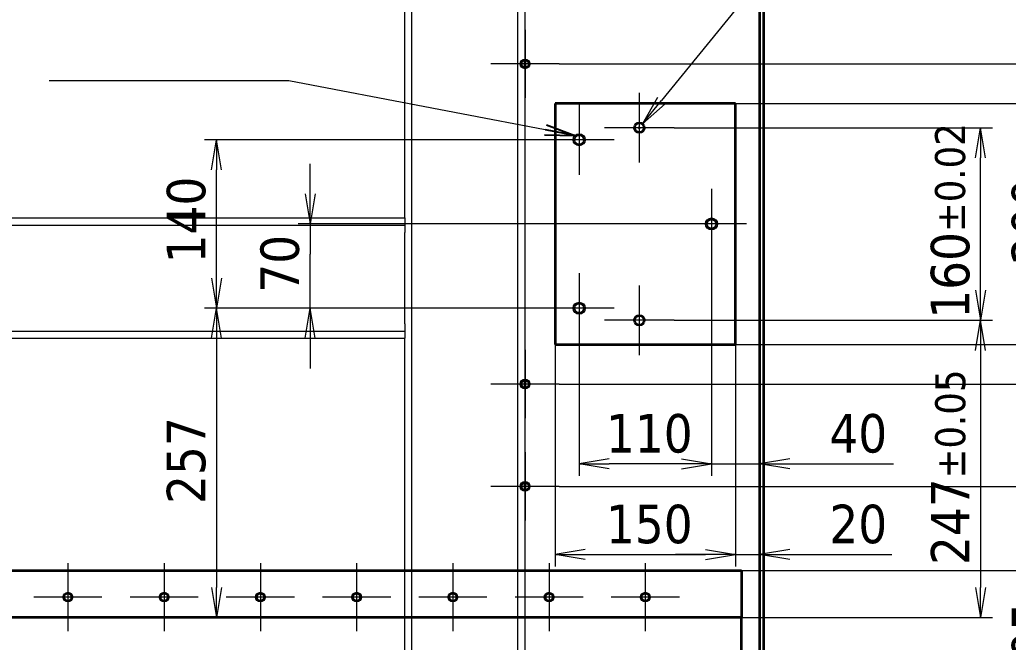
# Model space of a CAD drawing. Header units: millimetres. Extents: x -570 to 8410, y -405 to 5940.
# Drawn here: x 4846 to 5668, y 4308 to 4826 of the extents above; entities that cross this region are included whole.
import ezdxf

# ---------------------------------------------------------------- set-up
doc = ezdxf.new("R2010")
doc.units = ezdxf.units.MM
doc.header["$LTSCALE"] = 10
for name, color, linetype, lineweight in [('Center Mark (ISO)', 7, 'Continuous', 5), ('Dimension (ISO)', 7, 'Continuous', 25), ('Hidden (ISO)', 7, 'Continuous', 5), ('Symbol (ISO)', 7, 'Continuous', 25), ('Visible (ISO)', 7, 'Continuous', 35), ('Visible Narrow (ISO)', 7, 'Continuous', 5)]:
    doc.layers.add(name, color=color, linetype=linetype, lineweight=lineweight)
doc.styles.add('Note Text (JIS)', font='tahoma.ttf')
doc.dimstyles.new('Default (JIS)', dxfattribs={"dimscale": 10, "dimtxt": 3.2, "dimasz": 2.5, "dimexe": 1, "dimexo": 0, "dimgap": 0.8, "dimtad": 1, "dimrnd": 1e-08, "dimdsep": 46, "dimtxsty": 'Note Text (JIS)', "dimblk": 'OPEN', "dimcen": 0.09, "dimdle": 10, "dimclrd": 7, "dimclre": 7, "dimclrt": 256, "dimadec": 0, "dimazin": 2, "dimtfac": 0.78125, "dimtmove": 0, "dimatfit": 3, "dimldrblk": 'OPEN', "dimfxl": 1, "dimtolj": 1, "dimtzin": 0, "dimlwd": 0, "dimlwe": 0, "dimarcsym": 0})
doc.dimstyles.new('Default (JIS)$7', dxfattribs={"dimscale": 10, "dimtxt": 3.2, "dimasz": 2.5, "dimexe": 1, "dimexo": 0, "dimgap": 0.8, "dimtad": 1, "dimrnd": 1e-08, "dimdsep": 46, "dimtxsty": 'Note Text (JIS)', "dimblk": 'OPEN', "dimcen": 0.09, "dimdle": 10, "dimclrd": 256, "dimclre": 7, "dimclrt": 256, "dimadec": 0, "dimazin": 2, "dimtfac": 0.78125, "dimtmove": 0, "dimatfit": 3, "dimldrblk": 'OPEN', "dimfxl": 1, "dimtolj": 1, "dimtzin": 0, "dimlwd": 0, "dimlwe": 0, "dimarcsym": 0})

# ---------------------------------------------------------------- blocks, each defined once
blk = doc.blocks.new('_Open')
at = {"color": 0, "linetype": 'ByBlock', "lineweight": -2}
for p, q in [((-1, 0.167), (0, 0)), ((-1, -0.167), (0, 0)), ((0, 0), (-1, 0))]:
    blk.add_line(p, q, dxfattribs=at)
blk = doc.blocks.new('*D11')
at = {"layer": 'Defpoints', "color": 0, "linetype": 'Continuous', "transparency": 16777216}
for p in [(5181.48, 5250.96), (5181.48, 3970.96), (6096.19, 3970.96)]:
    blk.add_point(p, dxfattribs=at)
at = {"layer": 'Dimension (ISO)', "color": 7, "linetype": 'Continuous', "lineweight": 0, "transparency": 16777216}
for p, q in [((5181.48, 5250.96), (6106.19, 5250.96)), ((6096.19, 5225.96), (6096.19, 3995.96)), ((5181.48, 3970.96), (6106.19, 3970.96))]:
    blk.add_line(p, q, dxfattribs=at)
at = {"layer": 'Dimension (ISO)', "color": 7, "linetype": 'Continuous', "lineweight": 0, "transparency": 16777216, "xscale": 25, "yscale": 25, "zscale": 25}
for p, rotation in [((6096.19, 5250.96), 90), ((6096.19, 3970.96), 270)]:
    blk.add_blockref('_Open', p, dxfattribs=dict(at, rotation=rotation))
at = {"layer": 'Dimension (ISO)', "linetype": 'Continuous', "lineweight": 5, "transparency": 16777216, "insert": (6054.73, 4581.23), "char_height": 32, "attachment_point": 1, "rotation": 90, "style": 'Note Text (JIS)'}
blk.add_mtext('\\A1;1280', dxfattribs=at)
blk = doc.blocks.new('*D13')
at = {"layer": 'Defpoints', "color": 0, "linetype": 'Continuous', "transparency": 16777216}
for p in [(5461.48, 5170.96), (5461.48, 4050.96), (6017.4, 4050.96)]:
    blk.add_point(p, dxfattribs=at)
at = {"layer": 'Dimension (ISO)', "color": 7, "linetype": 'Continuous', "lineweight": 0, "transparency": 16777216}
for p, q in [((5461.48, 5170.96), (6027.4, 5170.96)), ((6017.4, 5145.96), (6017.4, 4075.96)), ((5461.48, 4050.96), (6027.4, 4050.96))]:
    blk.add_line(p, q, dxfattribs=at)
at = {"layer": 'Dimension (ISO)', "color": 7, "linetype": 'Continuous', "lineweight": 0, "transparency": 16777216, "xscale": 25, "yscale": 25, "zscale": 25}
for p, rotation in [((6017.4, 5170.96), 90), ((6017.4, 4050.96), 270)]:
    blk.add_blockref('_Open', p, dxfattribs=dict(at, rotation=rotation))
at = {"layer": 'Dimension (ISO)', "linetype": 'Continuous', "lineweight": 5, "transparency": 16777216, "insert": (5967.22, 4506.68), "char_height": 32, "attachment_point": 1, "rotation": 90, "style": 'Note Text (JIS)'}
blk.add_mtext('\\A1;\\fTahoma|b0|i0;1120（t12板）', dxfattribs=at)
blk = doc.blocks.new('*D15')
at = {"layer": 'Defpoints', "color": 0, "linetype": 'Continuous', "transparency": 16777216}
for p in [(5461.48, 5145.96), (5461.48, 4075.96), (5940.69, 4075.96)]:
    blk.add_point(p, dxfattribs=at)
at = {"layer": 'Dimension (ISO)', "color": 7, "linetype": 'Continuous', "lineweight": 0, "transparency": 16777216}
for p, q in [((5461.48, 5145.96), (5950.69, 5145.96)), ((5940.69, 5120.96), (5940.69, 4100.96)), ((5461.48, 4075.96), (5950.69, 4075.96))]:
    blk.add_line(p, q, dxfattribs=at)
at = {"layer": 'Dimension (ISO)', "color": 7, "linetype": 'Continuous', "lineweight": 0, "transparency": 16777216, "xscale": 25, "yscale": 25, "zscale": 25}
for p, rotation in [((5940.69, 5145.96), 90), ((5940.69, 4075.96), 270)]:
    blk.add_blockref('_Open', p, dxfattribs=dict(at, rotation=rotation))
at = {"layer": 'Dimension (ISO)', "linetype": 'Continuous', "lineweight": 5, "transparency": 16777216, "insert": (5899.38, 4581.23), "char_height": 32, "attachment_point": 1, "rotation": 90, "style": 'Note Text (JIS)'}
blk.add_mtext('\\A1;1070', dxfattribs=at)
blk = doc.blocks.new('*D20')
at = {"layer": 'Defpoints', "color": 0, "linetype": 'Continuous', "transparency": 16777216}
for p in [(5446.48, 4367.96), (5863.69, 4367.96), (5446.48, 4220.96)]:
    blk.add_point(p, dxfattribs=at)
at = {"layer": 'Dimension (ISO)', "color": 7, "linetype": 'Continuous', "lineweight": 0, "transparency": 16777216}
for p, q in [((5446.48, 4367.96), (5873.69, 4367.96)), ((5863.69, 4245.96), (5863.69, 4342.96)), ((5446.48, 4220.96), (5873.69, 4220.96))]:
    blk.add_line(p, q, dxfattribs=at)
at = {"layer": 'Dimension (ISO)', "color": 7, "linetype": 'Continuous', "lineweight": 0, "transparency": 16777216, "xscale": 25, "yscale": 25, "zscale": 25}
for p, rotation in [((5863.69, 4367.96), 90), ((5863.69, 4220.96), 270)]:
    blk.add_blockref('_Open', p, dxfattribs=dict(at, rotation=rotation))
at = {"layer": 'Dimension (ISO)', "linetype": 'Continuous', "lineweight": 5, "transparency": 16777216, "insert": (5823.58, 4261.65), "char_height": 32, "attachment_point": 1, "rotation": 90, "style": 'Note Text (JIS)'}
blk.add_mtext('\\A1;147', dxfattribs=at)
blk = doc.blocks.new('*D21')
at = {"layer": 'Defpoints', "color": 0, "linetype": 'Continuous', "transparency": 16777216}
for p in [(5446.48, 4943.96), (5863.69, 4943.96), (5446.48, 4367.96)]:
    blk.add_point(p, dxfattribs=at)
at = {"layer": 'Dimension (ISO)', "color": 7, "linetype": 'Continuous', "lineweight": 0, "transparency": 16777216}
for p, q in [((5446.48, 4943.96), (5873.69, 4943.96)), ((5863.69, 4392.96), (5863.69, 4918.96)), ((5446.48, 4367.96), (5873.69, 4367.96))]:
    blk.add_line(p, q, dxfattribs=at)
at = {"layer": 'Dimension (ISO)', "color": 7, "linetype": 'Continuous', "lineweight": 0, "transparency": 16777216, "xscale": 25, "yscale": 25, "zscale": 25}
for p, rotation in [((5863.69, 4943.96), 90), ((5863.69, 4367.96), 270)]:
    blk.add_blockref('_Open', p, dxfattribs=dict(at, rotation=rotation))
at = {"layer": 'Dimension (ISO)', "linetype": 'Continuous', "lineweight": 5, "transparency": 16777216, "insert": (5822.42, 4621.97), "char_height": 32, "attachment_point": 1, "rotation": 90, "style": 'Note Text (JIS)'}
blk.add_mtext('\\A1;576', dxfattribs=at)
blk = doc.blocks.new('*D24')
at = {"layer": 'Defpoints', "color": 0, "linetype": 'Continuous', "transparency": 16777216}
for p in [(5294.8, 4788.96), (5784.95, 4788.96), (5294.8, 4522.96)]:
    blk.add_point(p, dxfattribs=at)
at = {"layer": 'Dimension (ISO)', "color": 7, "linetype": 'Continuous', "lineweight": 0, "transparency": 16777216}
for p, q in [((5294.8, 4788.96), (5794.95, 4788.96)), ((5784.95, 4547.96), (5784.95, 4763.96)), ((5294.8, 4522.96), (5794.95, 4522.96))]:
    blk.add_line(p, q, dxfattribs=at)
at = {"layer": 'Dimension (ISO)', "color": 7, "linetype": 'Continuous', "lineweight": 0, "transparency": 16777216, "xscale": 25, "yscale": 25, "zscale": 25}
for p, rotation in [((5784.95, 4788.96), 90), ((5784.95, 4522.96), 270)]:
    blk.add_blockref('_Open', p, dxfattribs=dict(at, rotation=rotation))
at = {"layer": 'Dimension (ISO)', "linetype": 'Continuous', "lineweight": 5, "transparency": 16777216, "insert": (5743.61, 4621.81), "char_height": 32, "attachment_point": 1, "rotation": 90, "style": 'Note Text (JIS)'}
blk.add_mtext('\\A1;266', dxfattribs=at)
blk = doc.blocks.new('*D25')
at = {"layer": 'Defpoints', "color": 0, "linetype": 'Continuous', "transparency": 16777216}
for p in [(5294.8, 4873.96), (5294.8, 4788.96), (5784.95, 4788.96)]:
    blk.add_point(p, dxfattribs=at)
at = {"layer": 'Dimension (ISO)', "color": 7, "linetype": 'Continuous', "lineweight": 0, "transparency": 16777216}
for p, q in [((5294.8, 4873.96), (5794.95, 4873.96)), ((5784.95, 4848.96), (5784.95, 4813.96)), ((5294.8, 4788.96), (5794.95, 4788.96))]:
    blk.add_line(p, q, dxfattribs=at)
at = {"layer": 'Dimension (ISO)', "color": 7, "linetype": 'Continuous', "lineweight": 0, "transparency": 16777216, "xscale": 25, "yscale": 25, "zscale": 25}
for p, rotation in [((5784.95, 4873.96), 90), ((5784.95, 4788.96), 270)]:
    blk.add_blockref('_Open', p, dxfattribs=dict(at, rotation=rotation))
at = {"layer": 'Dimension (ISO)', "linetype": 'Continuous', "lineweight": 5, "transparency": 16777216, "insert": (5743.49, 4809.38), "char_height": 32, "attachment_point": 1, "rotation": 90, "style": 'Note Text (JIS)'}
blk.add_mtext('\\A1;85', dxfattribs=at)
blk = doc.blocks.new('*D26')
at = {"layer": 'Defpoints', "color": 0, "linetype": 'Continuous', "transparency": 16777216}
for p in [(5294.8, 4522.96), (5784.95, 4522.96), (5294.8, 4437.96)]:
    blk.add_point(p, dxfattribs=at)
at = {"layer": 'Dimension (ISO)', "color": 7, "linetype": 'Continuous', "lineweight": 0, "transparency": 16777216}
for p, q in [((5294.8, 4522.96), (5794.95, 4522.96)), ((5784.95, 4462.96), (5784.95, 4497.96)), ((5294.8, 4437.96), (5794.95, 4437.96))]:
    blk.add_line(p, q, dxfattribs=at)
at = {"layer": 'Dimension (ISO)', "color": 7, "linetype": 'Continuous', "lineweight": 0, "transparency": 16777216, "xscale": 25, "yscale": 25, "zscale": 25}
for p, rotation in [((5784.95, 4522.96), 90), ((5784.95, 4437.96), 270)]:
    blk.add_blockref('_Open', p, dxfattribs=dict(at, rotation=rotation))
at = {"layer": 'Dimension (ISO)', "linetype": 'Continuous', "lineweight": 5, "transparency": 16777216, "insert": (5743.49, 4458.38), "char_height": 32, "attachment_point": 1, "rotation": 90, "style": 'Note Text (JIS)'}
blk.add_mtext('\\A1;85', dxfattribs=at)
blk = doc.blocks.new('*D27')
at = {"layer": 'Defpoints', "color": 0, "linetype": 'Continuous', "transparency": 16777216}
for p in [(5294.8, 4437.96), (5461.48, 4050.96), (5784.95, 4050.96)]:
    blk.add_point(p, dxfattribs=at)
at = {"layer": 'Dimension (ISO)', "color": 7, "linetype": 'Continuous', "lineweight": 0, "transparency": 16777216}
for p, q in [((5294.8, 4437.96), (5794.95, 4437.96)), ((5784.95, 4412.96), (5784.95, 4075.96)), ((5461.48, 4050.96), (5794.95, 4050.96))]:
    blk.add_line(p, q, dxfattribs=at)
at = {"layer": 'Dimension (ISO)', "color": 7, "linetype": 'Continuous', "lineweight": 0, "transparency": 16777216, "xscale": 25, "yscale": 25, "zscale": 25}
for p, rotation in [((5784.95, 4437.96), 90), ((5784.95, 4050.96), 270)]:
    blk.add_blockref('_Open', p, dxfattribs=dict(at, rotation=rotation))
at = {"layer": 'Dimension (ISO)', "linetype": 'Continuous', "lineweight": 5, "transparency": 16777216, "insert": (5743.49, 4233.32), "char_height": 32, "attachment_point": 1, "rotation": 90, "style": 'Note Text (JIS)'}
blk.add_mtext('\\A1;387', dxfattribs=at)
blk = doc.blocks.new('*D217')
at = {"layer": 'Defpoints', "color": 0, "linetype": 'Continuous', "transparency": 16777216}
for p in [(5291.48, 4555.96), (5441.48, 4555.96), (5441.48, 4381.43)]:
    blk.add_point(p, dxfattribs=at)
at = {"layer": 'Dimension (ISO)', "color": 7, "linetype": 'Continuous', "lineweight": 0, "transparency": 16777216}
for p, q in [((5291.48, 4555.96), (5291.48, 4371.43)), ((5441.48, 4555.96), (5441.48, 4371.43)), ((5316.48, 4381.43), (5416.48, 4381.43))]:
    blk.add_line(p, q, dxfattribs=at)
at = {"layer": 'Dimension (ISO)', "color": 7, "linetype": 'Continuous', "lineweight": 0, "transparency": 16777216, "xscale": 25, "yscale": 25, "zscale": 25, "rotation": 180}
blk.add_blockref('_Open', (5291.48, 4381.43), dxfattribs=at)
at = {"layer": 'Dimension (ISO)', "color": 7, "linetype": 'Continuous', "lineweight": 0, "transparency": 16777216, "xscale": 25, "yscale": 25, "zscale": 25}
blk.add_blockref('_Open', (5441.48, 4381.43), dxfattribs=at)
at = {"layer": 'Dimension (ISO)', "linetype": 'Continuous', "lineweight": 5, "transparency": 16777216, "insert": (5333.76, 4422.74), "char_height": 32, "attachment_point": 1, "style": 'Note Text (JIS)'}
blk.add_mtext('\\A1;150', dxfattribs=at)
blk = doc.blocks.new('*D218')
at = {"layer": 'Defpoints', "color": 0, "linetype": 'Continuous', "transparency": 16777216}
for p in [(5441.48, 4555.96), (5461.48, 4389.39), (5441.48, 4381.43)]:
    blk.add_point(p, dxfattribs=at)
at = {"layer": 'Dimension (ISO)', "color": 7, "linetype": 'Continuous', "lineweight": 0, "transparency": 16777216}
for p, q in [((5441.48, 4555.96), (5441.48, 4371.43)), ((5416.48, 4381.43), (5391.48, 4381.43)), ((5441.48, 4381.43), (5461.48, 4381.43)), ((5486.48, 4381.43), (5571.41, 4381.43))]:
    blk.add_line(p, q, dxfattribs=at)
at = {"layer": 'Dimension (ISO)', "color": 7, "linetype": 'Continuous', "lineweight": 0, "transparency": 16777216, "xscale": 25, "yscale": 25, "zscale": 25}
blk.add_blockref('_Open', (5441.48, 4381.43), dxfattribs=at)
at = {"layer": 'Dimension (ISO)', "color": 7, "linetype": 'Continuous', "lineweight": 0, "transparency": 16777216, "xscale": 25, "yscale": 25, "zscale": 25, "rotation": 180}
blk.add_blockref('_Open', (5461.48, 4381.43), dxfattribs=at)
at = {"layer": 'Dimension (ISO)', "linetype": 'Continuous', "lineweight": 5, "transparency": 16777216, "insert": (5519.48, 4422.76), "char_height": 32, "attachment_point": 1, "style": 'Note Text (JIS)'}
blk.add_mtext('\\A1;20', dxfattribs=at)
blk = doc.blocks.new('*D219')
at = {"layer": 'Defpoints', "color": 0, "linetype": 'Continuous', "transparency": 16777216}
for p in [(5421.48, 4626.77), (5311.48, 4556.77), (5311.48, 4456.77)]:
    blk.add_point(p, dxfattribs=at)
at = {"layer": 'Dimension (ISO)', "color": 7, "linetype": 'Continuous', "lineweight": 0, "transparency": 16777216}
for p, q in [((5421.48, 4626.77), (5421.48, 4446.77)), ((5311.48, 4556.77), (5311.48, 4446.77)), ((5396.48, 4456.77), (5336.48, 4456.77))]:
    blk.add_line(p, q, dxfattribs=at)
at = {"layer": 'Dimension (ISO)', "color": 7, "linetype": 'Continuous', "lineweight": 0, "transparency": 16777216, "xscale": 25, "yscale": 25, "zscale": 25, "rotation": 180}
blk.add_blockref('_Open', (5311.48, 4456.77), dxfattribs=at)
at = {"layer": 'Dimension (ISO)', "color": 7, "linetype": 'Continuous', "lineweight": 0, "transparency": 16777216, "xscale": 25, "yscale": 25, "zscale": 25}
blk.add_blockref('_Open', (5421.48, 4456.77), dxfattribs=at)
at = {"layer": 'Dimension (ISO)', "linetype": 'Continuous', "lineweight": 5, "transparency": 16777216, "insert": (5333.76, 4498.09), "char_height": 32, "attachment_point": 1, "style": 'Note Text (JIS)'}
blk.add_mtext('\\A1;110', dxfattribs=at)
blk = doc.blocks.new('*D220')
at = {"layer": 'Defpoints', "color": 0, "linetype": 'Continuous', "transparency": 16777216}
for p in [(5421.48, 4626.77), (5461.48, 4473.11), (5461.48, 4456.77)]:
    blk.add_point(p, dxfattribs=at)
at = {"layer": 'Dimension (ISO)', "color": 7, "linetype": 'Continuous', "lineweight": 0, "transparency": 16777216}
for p, q in [((5421.48, 4626.77), (5421.48, 4446.77)), ((5396.48, 4456.77), (5371.48, 4456.77)), ((5421.48, 4456.77), (5461.48, 4456.77)), ((5486.48, 4456.77), (5572.89, 4456.77))]:
    blk.add_line(p, q, dxfattribs=at)
at = {"layer": 'Dimension (ISO)', "color": 7, "linetype": 'Continuous', "lineweight": 0, "transparency": 16777216, "xscale": 25, "yscale": 25, "zscale": 25}
blk.add_blockref('_Open', (5421.48, 4456.77), dxfattribs=at)
at = {"layer": 'Dimension (ISO)', "color": 7, "linetype": 'Continuous', "lineweight": 0, "transparency": 16777216, "xscale": 25, "yscale": 25, "zscale": 25, "rotation": 180}
blk.add_blockref('_Open', (5461.48, 4456.77), dxfattribs=at)
at = {"layer": 'Dimension (ISO)', "linetype": 'Continuous', "lineweight": 5, "transparency": 16777216, "insert": (5519.48, 4498.09), "char_height": 32, "attachment_point": 1, "style": 'Note Text (JIS)'}
blk.add_mtext('\\A1;40', dxfattribs=at)
blk = doc.blocks.new('*D221')
at = {"layer": 'Defpoints', "color": 0, "linetype": 'Continuous', "transparency": 16777216}
for p in [(5441.48, 4755.96), (5712.37, 4755.96), (5441.48, 4555.96)]:
    blk.add_point(p, dxfattribs=at)
at = {"layer": 'Dimension (ISO)', "color": 7, "linetype": 'Continuous', "lineweight": 0, "transparency": 16777216}
for p, q in [((5441.48, 4755.96), (5722.37, 4755.96)), ((5712.37, 4580.96), (5712.37, 4730.96)), ((5441.48, 4555.96), (5722.37, 4555.96))]:
    blk.add_line(p, q, dxfattribs=at)
at = {"layer": 'Dimension (ISO)', "color": 7, "linetype": 'Continuous', "lineweight": 0, "transparency": 16777216, "xscale": 25, "yscale": 25, "zscale": 25}
for p, rotation in [((5712.37, 4755.96), 90), ((5712.37, 4555.96), 270)]:
    blk.add_blockref('_Open', p, dxfattribs=dict(at, rotation=rotation))
at = {"layer": 'Dimension (ISO)', "linetype": 'Continuous', "lineweight": 5, "transparency": 16777216, "insert": (5671.03, 4621.99), "char_height": 32, "attachment_point": 1, "rotation": 90, "style": 'Note Text (JIS)'}
blk.add_mtext('\\A1;200', dxfattribs=at)
blk = doc.blocks.new('*D222')
at = {"layer": 'Defpoints', "color": 0, "linetype": 'Continuous', "transparency": 16777216}
for p in [(5441.48, 4555.96), (5461.48, 4050.96), (5712.37, 4050.96)]:
    blk.add_point(p, dxfattribs=at)
at = {"layer": 'Dimension (ISO)', "color": 7, "linetype": 'Continuous', "lineweight": 0, "transparency": 16777216}
for p, q in [((5441.48, 4555.96), (5722.37, 4555.96)), ((5712.37, 4530.96), (5712.37, 4075.96)), ((5461.48, 4050.96), (5722.37, 4050.96))]:
    blk.add_line(p, q, dxfattribs=at)
at = {"layer": 'Dimension (ISO)', "color": 7, "linetype": 'Continuous', "lineweight": 0, "transparency": 16777216, "xscale": 25, "yscale": 25, "zscale": 25}
for p, rotation in [((5712.37, 4555.96), 90), ((5712.37, 4050.96), 270)]:
    blk.add_blockref('_Open', p, dxfattribs=dict(at, rotation=rotation))
at = {"layer": 'Dimension (ISO)', "linetype": 'Continuous', "lineweight": 5, "transparency": 16777216, "insert": (5671.05, 4269.9), "char_height": 32, "attachment_point": 1, "rotation": 90, "style": 'Note Text (JIS)'}
blk.add_mtext('\\A1;505', dxfattribs=at)
blk = doc.blocks.new('*D223')
at = {"layer": 'Defpoints', "color": 0, "linetype": 'Continuous', "transparency": 16777216}
for p in [(5390.48, 4735.96), (5645.1, 4735.96), (5390.48, 4575.96)]:
    blk.add_point(p, dxfattribs=at)
at = {"layer": 'Dimension (ISO)', "color": 7, "linetype": 'Continuous', "lineweight": 0, "transparency": 16777216}
for p, q in [((5390.48, 4735.96), (5655.1, 4735.96)), ((5645.1, 4600.96), (5645.1, 4710.96)), ((5390.48, 4575.96), (5655.1, 4575.96))]:
    blk.add_line(p, q, dxfattribs=at)
at = {"layer": 'Dimension (ISO)', "color": 7, "linetype": 'Continuous', "lineweight": 0, "transparency": 16777216, "xscale": 25, "yscale": 25, "zscale": 25}
for p, rotation in [((5645.1, 4735.96), 90), ((5645.1, 4575.96), 270)]:
    blk.add_blockref('_Open', p, dxfattribs=dict(at, rotation=rotation))
at = {"layer": 'Dimension (ISO)', "linetype": 'Continuous', "lineweight": 5, "transparency": 16777216, "insert": (5603.79, 4577.24), "char_height": 32, "attachment_point": 1, "rotation": 90, "style": 'Note Text (JIS)'}
blk.add_mtext('\\A1;160{\\H25;±0.02}', dxfattribs=at)
blk = doc.blocks.new('*D224')
at = {"layer": 'Defpoints', "color": 0, "linetype": 'Continuous', "transparency": 16777216}
for p in [(5390.48, 4575.96), (5446.48, 4328.96), (5645.1, 4328.96)]:
    blk.add_point(p, dxfattribs=at)
at = {"layer": 'Dimension (ISO)', "color": 7, "linetype": 'Continuous', "lineweight": 0, "transparency": 16777216}
for p, q in [((5390.48, 4575.96), (5655.1, 4575.96)), ((5645.1, 4550.96), (5645.1, 4353.96)), ((5446.48, 4328.96), (5655.1, 4328.96))]:
    blk.add_line(p, q, dxfattribs=at)
at = {"layer": 'Dimension (ISO)', "color": 7, "linetype": 'Continuous', "lineweight": 0, "transparency": 16777216, "xscale": 25, "yscale": 25, "zscale": 25}
for p, rotation in [((5645.1, 4575.96), 90), ((5645.1, 4328.96), 270)]:
    blk.add_blockref('_Open', p, dxfattribs=dict(at, rotation=rotation))
at = {"layer": 'Dimension (ISO)', "linetype": 'Continuous', "lineweight": 5, "transparency": 16777216, "insert": (5603.92, 4372.62), "char_height": 32, "attachment_point": 1, "rotation": 90, "style": 'Note Text (JIS)'}
blk.add_mtext('\\A1;247{\\H25;±0.05}', dxfattribs=at)
blk = doc.blocks.new('*D225')
at = {"layer": 'Defpoints', "color": 0, "linetype": 'Continuous', "transparency": 16777216}
for p in [(5010.01, 4725.96), (5282.29, 4725.96), (5282.29, 4585.96)]:
    blk.add_point(p, dxfattribs=at)
at = {"layer": 'Dimension (ISO)', "color": 7, "linetype": 'Continuous', "lineweight": 0, "transparency": 16777216}
for p, q in [((5282.29, 4725.96), (5000.01, 4725.96)), ((5010.01, 4610.96), (5010.01, 4700.96)), ((5282.29, 4585.96), (5000.01, 4585.96))]:
    blk.add_line(p, q, dxfattribs=at)
at = {"layer": 'Dimension (ISO)', "color": 7, "linetype": 'Continuous', "lineweight": 0, "transparency": 16777216, "xscale": 25, "yscale": 25, "zscale": 25}
for p, rotation in [((5010.01, 4725.96), 90), ((5010.01, 4585.96), 270)]:
    blk.add_blockref('_Open', p, dxfattribs=dict(at, rotation=rotation))
at = {"layer": 'Dimension (ISO)', "linetype": 'Continuous', "lineweight": 5, "transparency": 16777216, "insert": (4968.7, 4623.24), "char_height": 32, "attachment_point": 1, "rotation": 90, "style": 'Note Text (JIS)'}
blk.add_mtext('\\A1;140', dxfattribs=at)
blk = doc.blocks.new('*D226')
at = {"layer": 'Defpoints', "color": 0, "linetype": 'Continuous', "transparency": 16777216}
for p in [(5282.29, 4585.96), (5010.01, 4328.96), (5034.98, 4328.96)]:
    blk.add_point(p, dxfattribs=at)
at = {"layer": 'Dimension (ISO)', "color": 7, "linetype": 'Continuous', "lineweight": 0, "transparency": 16777216}
for p, q in [((5282.29, 4585.96), (5000.01, 4585.96)), ((5010.01, 4560.96), (5010.01, 4353.96))]:
    blk.add_line(p, q, dxfattribs=at)
at = {"layer": 'Dimension (ISO)', "color": 7, "linetype": 'Continuous', "lineweight": 0, "transparency": 16777216, "xscale": 25, "yscale": 25, "zscale": 25}
for p, rotation in [((5010.01, 4585.96), 90), ((5010.01, 4328.96), 270)]:
    blk.add_blockref('_Open', p, dxfattribs=dict(at, rotation=rotation))
at = {"layer": 'Dimension (ISO)', "linetype": 'Continuous', "lineweight": 5, "transparency": 16777216, "insert": (4968.68, 4423.39), "char_height": 32, "attachment_point": 1, "rotation": 90, "style": 'Note Text (JIS)'}
blk.add_mtext('\\A1;257', dxfattribs=at)
blk = doc.blocks.new('*D227')
at = {"layer": 'Defpoints', "color": 0, "linetype": 'Continuous', "transparency": 16777216}
for p in [(5087.84, 4655.96), (5392.29, 4655.96), (5282.29, 4585.96)]:
    blk.add_point(p, dxfattribs=at)
at = {"layer": 'Dimension (ISO)', "color": 7, "linetype": 'Continuous', "lineweight": 0, "transparency": 16777216}
for p, q in [((5087.84, 4680.96), (5087.84, 4705.96)), ((5392.29, 4655.96), (5077.84, 4655.96)), ((5087.84, 4655.96), (5087.84, 4630.96)), ((5087.84, 4610.96), (5087.84, 4630.96)), ((5087.84, 4585.96), (5087.84, 4610.96)), ((5282.29, 4585.96), (5077.84, 4585.96)), ((5087.84, 4560.96), (5087.84, 4535.96))]:
    blk.add_line(p, q, dxfattribs=at)
at = {"layer": 'Dimension (ISO)', "color": 7, "linetype": 'Continuous', "lineweight": 0, "transparency": 16777216, "xscale": 25, "yscale": 25, "zscale": 25}
for p, rotation in [((5087.84, 4655.96), 270), ((5087.84, 4585.96), 90)]:
    blk.add_blockref('_Open', p, dxfattribs=dict(at, rotation=rotation))
at = {"layer": 'Dimension (ISO)', "linetype": 'Continuous', "lineweight": 5, "transparency": 16777216, "insert": (5046.53, 4598.89), "char_height": 32, "attachment_point": 1, "rotation": 90, "style": 'Note Text (JIS)'}
blk.add_mtext('\\A1;70', dxfattribs=at)
blk = doc.blocks.new('*D228')
at = {"layer": 'Defpoints', "color": 0, "linetype": 'Continuous', "transparency": 16777216}
for p in [(5358.95, 4732.86), (5364.01, 4739.06)]:
    blk.add_point(p, dxfattribs=at)
at = {"layer": 'Dimension (ISO)', "color": 7, "linetype": 'Continuous', "lineweight": 0, "transparency": 16777216}
for p, q in [((5861.74, 5350.07), (5379.8, 4758.45)), ((6351.58, 5350.07), (5861.74, 5350.07)), ((5360.58, 4735.96), (5362.38, 4735.96)), ((5361.48, 4735.06), (5361.48, 4736.86))]:
    blk.add_line(p, q, dxfattribs=at)
at = {"layer": 'Dimension (ISO)', "color": 7, "linetype": 'Continuous', "lineweight": 0, "transparency": 16777216, "xscale": 25, "yscale": 25, "zscale": 25, "rotation": 230.8336590018738}
blk.add_blockref('_Open', (5364.01, 4739.06), dxfattribs=at)
at = {"layer": 'Dimension (ISO)', "linetype": 'Continuous', "lineweight": 5, "transparency": 16777216, "insert": (5904.05, 5436.16), "char_height": 32, "attachment_point": 1, "style": 'Note Text (JIS)'}
blk.add_mtext('\\A1;\\L\\fTahoma|b0|i0;2-∅8 H7 ({\\H0.78x;\\S+0.015^   0;})深さ16\\l', dxfattribs=at)

msp = doc.modelspace()

# ---------------------------------------------------------------- linework, layer by layer
at = {"layer": 'Center Mark (ISO)', "linetype": 'Continuous'}
for p, q in [((5266.481, 4817.286), (5266.481, 4760.639)), ((5294.804, 4788.963), (5238.157, 4788.963)), ((5361.481, 4764.963), (5361.481, 4706.963)), ((5311.481, 4755.151), (5311.481, 4696.775)), ((5390.481, 4735.963), (5332.481, 4735.963)), ((5340.669, 4725.963), (5282.293, 4725.963)), ((5421.481, 4685.151), (5421.481, 4626.775)), ((5450.669, 4655.963), (5392.293, 4655.963)), ((5311.481, 4615.151), (5311.481, 4556.775)), ((5361.481, 4604.963), (5361.481, 4546.963)), ((5340.669, 4585.963), (5282.293, 4585.963)), ((5390.481, 4575.963), (5332.481, 4575.963)), ((5266.481, 4551.286), (5266.481, 4494.639)), ((5294.804, 4522.963), (5238.157, 4522.963)), ((5266.481, 4466.286), (5266.481, 4409.639)), ((5294.804, 4437.963), (5238.157, 4437.963)), ((4886.481, 4374.286), (4886.481, 4317.639)), ((4966.481, 4374.286), (4966.481, 4317.639)), ((5046.481, 4374.286), (5046.481, 4317.639)), ((5126.481, 4374.286), (5126.481, 4317.639)), ((5206.481, 4374.286), (5206.481, 4317.639)), ((5286.481, 4374.286), (5286.481, 4317.639)), ((5366.481, 4374.286), (5366.481, 4317.639)), ((4914.804, 4345.963), (4858.157, 4345.963)), ((4994.804, 4345.963), (4938.157, 4345.963)), ((5074.804, 4345.963), (5018.157, 4345.963)), ((5154.804, 4345.963), (5098.157, 4345.963)), ((5234.804, 4345.963), (5178.157, 4345.963)), ((5314.804, 4345.963), (5258.157, 4345.963)), ((5394.804, 4345.963), (5338.157, 4345.963))]:
    msp.add_line(p, q, dxfattribs=at)
at = {"layer": 'Hidden (ISO)'}
for p, q in [((5260.481, 4071.963), (5260.481, 5149.963)), ((5172.481, 4159.963), (5172.481, 5061.963)), ((5166.481, 4660.963), (5166.481, 5055.963)), ((5266.481, 4792.286), (5266.481, 4870.639)), ((5266.481, 4526.286), (5266.481, 4785.639)), ((4416.481, 4660.963), (5166.481, 4660.963)), ((5166.481, 4660.963), (5166.481, 4648.963)), ((1766.481, 4654.963), (5166.481, 4654.963)), ((5166.481, 4572.963), (5166.481, 4648.963)), ((5166.481, 4572.963), (5166.481, 4560.963)), ((1766.481, 4566.963), (5166.481, 4566.963)), ((4416.481, 4560.963), (5166.481, 4560.963)), ((5166.481, 4165.963), (5166.481, 4560.963)), ((5266.481, 4441.286), (5266.481, 4519.639)), ((5266.481, 4234.963), (5266.481, 4434.639))]:
    msp.add_line(p, q, dxfattribs=at)
at = {"layer": 'Visible (ISO)'}
for p, q in [((5461.481, 5175.963), (5461.481, 4045.963)), ((5464.681, 5175.963), (5464.681, 4045.963)), ((5266.481, 4785.639), (5266.481, 4792.286)), ((5291.481, 4755.963), (5291.481, 4555.963)), ((5441.481, 4755.963), (5291.481, 4755.963)), ((5441.481, 4555.963), (5441.481, 4755.963)), ((5291.481, 4555.963), (5441.481, 4555.963)), ((5266.481, 4519.639), (5266.481, 4526.286)), ((5266.481, 4434.639), (5266.481, 4441.286)), ((1486.481, 4367.963), (5446.481, 4367.963)), ((5446.481, 4367.963), (5446.481, 4328.963)), ((5446.481, 4328.963), (1486.481, 4328.963)), ((5446.481, 4246.963), (5446.481, 4328.963))]:
    msp.add_line(p, q, dxfattribs=at)
for centre, radius in [((5266.481, 4788.963), 3.324), ((5361.481, 4735.963), 4), ((5311.481, 4725.963), 4.188), ((5421.481, 4655.963), 4.188), ((5311.481, 4585.963), 4.188), ((5361.481, 4575.963), 4), ((5266.481, 4522.963), 3.324), ((5266.481, 4437.963), 3.324), ((4886.481, 4345.963), 3.324), ((4966.481, 4345.963), 3.324), ((5046.481, 4345.963), 3.324), ((5126.481, 4345.963), 3.324), ((5206.481, 4345.963), 3.324), ((5286.481, 4345.963), 3.324), ((5366.481, 4345.963), 3.324)]:
    msp.add_circle(centre, radius, dxfattribs=at)
at = {"layer": 'Visible Narrow (ISO)'}
for centre, radius in [((5266.481, 4788.963), 4), ((5311.481, 4725.963), 5), ((5421.481, 4655.963), 5), ((5311.481, 4585.963), 5), ((5266.481, 4522.963), 4), ((5266.481, 4437.963), 4), ((4886.481, 4345.963), 4), ((4966.481, 4345.963), 4), ((5046.481, 4345.963), 4), ((5126.481, 4345.963), 4), ((5206.481, 4345.963), 4), ((5286.481, 4345.963), 4), ((5366.481, 4345.963), 4)]:
    msp.add_circle(centre, radius, dxfattribs=at)

# ---------------------------------------------------------------- dimensions: what is measured, and where the dimension line sits
at = {"layer": 'Dimension (ISO)', "color": 7, "linetype": 'Continuous', "lineweight": 5}
dim = msp.add_diameter_dim_2p(p1=(5358.955, 4732.861), p2=(5364.007, 4739.064), text='\\L\\fTahoma|b0|i0;2-<> H7 ({\\H0.78x;\\S+0.015^   0;})深さ16\\l', dimstyle='Default (JIS)', override={"dimtih": 1, "dimtoh": 1, "dimdec": 2, "dimlfac": 1, "dimtp": 0.015, "dimtm": 0, "dimtdec": 3, "dimtofl": 0}, dxfattribs=at)
dim.commit()
dim.dimension.update_dxf_attribs({"geometry": '*D228', "text_midpoint": (6127.815, 5350.072), "dimtype": 163})
for base, p1, p2, angle, override, picture, middle in [((6096.195, 3970.963), (5181.481, 5250.963), (5181.481, 3970.963), 90, {"dimgap": 0.8, "dimdec": 2, "dimtol": 0, "dimlim": 0, "dimtp": 0, "dimtm": 0, "dimtdec": 2, "dimtofl": 0, "dimatfit": 1}, '*D11', (6096.195, 4625.963)), ((5940.693, 4075.963), (5461.481, 5145.963), (5461.481, 4075.963), 270, {"dimgap": 0.8, "dimdec": 2, "dimtol": 0, "dimlim": 0, "dimtp": 0, "dimtm": 0, "dimtdec": 2, "dimtofl": 0, "dimatfit": 1}, '*D15', (5940.693, 4625.963)), ((5863.686, 4943.963), (5446.481, 4367.963), (5446.481, 4943.963), 270, {"dimgap": 0.8, "dimdec": 2, "dimtol": 0, "dimlim": 0, "dimtp": 0, "dimtm": 0, "dimtdec": 2, "dimtofl": 0, "dimatfit": 1}, '*D21', (5863.686, 4655.963)), ((5784.947, 4788.963), (5294.804, 4873.963), (5294.804, 4788.963), 90, {"dimgap": 0.8, "dimdec": 2, "dimtol": 0, "dimlim": 0, "dimtp": 0, "dimtm": 0, "dimtdec": 2, "dimtofl": 0, "dimatfit": 1}, '*D25', (5784.947, 4831.463)), ((5784.947, 4788.963), (5294.804, 4522.963), (5294.804, 4788.963), 90, {"dimgap": 0.8, "dimdec": 2, "dimtol": 0, "dimlim": 0, "dimtp": 0, "dimtm": 0, "dimtdec": 2, "dimtofl": 0, "dimatfit": 1}, '*D24', (5784.947, 4655.963)), ((5645.102, 4735.963), (5390.481, 4575.963), (5390.481, 4735.963), 90, {"dimgap": 0.8, "dimdec": 2, "dimtol": 1, "dimlim": 0, "dimtp": 0.02, "dimtm": 0.02, "dimtdec": 2, "dimtofl": 0, "dimatfit": 1}, '*D223', (5645.102, 4655.963)), ((5712.365, 4755.963), (5441.481, 4555.963), (5441.481, 4755.963), 270, {"dimgap": 0.8, "dimdec": 2, "dimtol": 0, "dimlim": 0, "dimtp": 0, "dimtm": 0, "dimtdec": 2, "dimtofl": 0, "dimatfit": 1}, '*D221', (5712.365, 4655.963)), ((5010.011, 4725.963), (5282.293, 4585.963), (5282.293, 4725.963), 90, {"dimgap": 0.8, "dimdec": 2, "dimtol": 0, "dimlim": 0, "dimtp": 0, "dimtm": 0, "dimtdec": 2, "dimtofl": 0, "dimatfit": 1}, '*D225', (5010.011, 4655.963)), ((5087.845, 4655.963), (5282.293, 4585.963), (5392.293, 4655.963), 90, {"dimgap": 0.8, "dimdec": 2, "dimtol": 0, "dimlim": 0, "dimtp": 0, "dimtm": 0, "dimtdec": 2, "dimtofl": 0}, '*D227', (5087.845, 4620.963)), ((5311.481, 4456.775), (5421.481, 4626.775), (5311.481, 4556.775), 180, {"dimgap": 0.8, "dimdec": 2, "dimtol": 0, "dimlim": 0, "dimtp": 0, "dimtm": 0, "dimtdec": 2, "dimtofl": 0, "dimatfit": 1}, '*D219', (5366.481, 4456.775)), ((5461.481, 4456.775), (5421.481, 4626.775), (5461.481, 4473.107), 180, {"dimgap": 0.8, "dimdec": 2, "dimse2": 1, "dimtol": 0, "dimlim": 0, "dimtp": 0, "dimtm": 0, "dimtdec": 2, "dimtofl": 1, "dimatfit": 1}, '*D220', (5542.186, 4456.775)), ((5010.011, 4328.963), (5282.293, 4585.963), (5034.981, 4328.963), 90, {"dimgap": 0.8, "dimdec": 2, "dimse2": 1, "dimtol": 0, "dimlim": 0, "dimtp": 0, "dimtm": 0, "dimtdec": 2, "dimtofl": 0, "dimatfit": 1}, '*D226', (5010.011, 4457.463)), ((5645.102, 4328.963), (5390.481, 4575.963), (5446.481, 4328.963), 90, {"dimgap": 0.8, "dimdec": 2, "dimtol": 1, "dimlim": 0, "dimtp": 0.05, "dimtm": 0.05, "dimtdec": 2, "dimtofl": 0, "dimatfit": 1}, '*D224', (5645.102, 4452.463)), ((5441.481, 4381.428), (5291.481, 4555.963), (5441.481, 4555.963), 180, {"dimgap": 0.8, "dimdec": 2, "dimtol": 0, "dimlim": 0, "dimtp": 0, "dimtm": 0, "dimtdec": 2, "dimtofl": 0, "dimatfit": 1}, '*D217', (5366.481, 4381.428)), ((5441.481, 4381.428), (5461.481, 4389.389), (5441.481, 4555.963), 180, {"dimgap": 0.8, "dimdec": 2, "dimse1": 1, "dimtol": 0, "dimlim": 0, "dimtp": 0, "dimtm": 0, "dimtdec": 2, "dimtofl": 1, "dimatfit": 1}, '*D218', (5541.445, 4381.428)), ((5712.365, 4050.963), (5441.481, 4555.963), (5461.481, 4050.963), 270, {"dimgap": 0.8, "dimdec": 2, "dimtol": 0, "dimlim": 0, "dimtp": 0, "dimtm": 0, "dimtdec": 2, "dimtofl": 0, "dimatfit": 1}, '*D222', (5712.365, 4303.463)), ((5784.947, 4522.963), (5294.804, 4437.963), (5294.804, 4522.963), 90, {"dimgap": 0.8, "dimdec": 2, "dimtol": 0, "dimlim": 0, "dimtp": 0, "dimtm": 0, "dimtdec": 2, "dimtofl": 0, "dimatfit": 1}, '*D26', (5784.947, 4480.463)), ((5784.947, 4050.963), (5294.804, 4437.963), (5461.481, 4050.963), 90, {"dimgap": 0.8, "dimdec": 2, "dimtol": 0, "dimlim": 0, "dimtp": 0, "dimtm": 0, "dimtdec": 2, "dimtofl": 0, "dimatfit": 1}, '*D27', (5784.947, 4267.528)), ((5863.686, 4367.963), (5446.481, 4220.963), (5446.481, 4367.963), 90, {"dimgap": 0.8, "dimdec": 2, "dimtol": 0, "dimlim": 0, "dimtp": 0, "dimtm": 0, "dimtdec": 2, "dimtofl": 0, "dimatfit": 1}, '*D20', (5863.686, 4294.463))]:
    dim = msp.add_linear_dim(base=base, p1=p1, p2=p2, angle=angle, dimstyle='Default (JIS)', override=override, dxfattribs=at)
    dim.commit()
    dim.dimension.update_dxf_attribs({"geometry": picture, "text_midpoint": middle, "dimtype": 160})
dim = msp.add_linear_dim(base=(6017.402, 4050.963), p1=(5461.481, 5170.963), p2=(5461.481, 4050.963), angle=90, text='\\fTahoma|b0|i0;<>（t12板）', dimstyle='Default (JIS)', override={"dimgap": 0.8, "dimdec": 2, "dimtol": 0, "dimlim": 0, "dimtp": 0, "dimtm": 0, "dimtdec": 2, "dimtofl": 0, "dimatfit": 1}, dxfattribs=at)
dim.commit()
dim.dimension.update_dxf_attribs({"geometry": '*D13', "text_midpoint": (6017.402, 4625.963), "dimtype": 160})

# ---------------------------------------------------------------- leaders
at = {"layer": 'Symbol (ISO)', "lineweight": 5, "annotation_type": 0, "has_hookline": 1, "hookline_direction": 1, "text_width": 199.272}
msp.add_leader([(5308.004, 4729.556), (5070.194, 4774.838)], dimstyle='Default (JIS)$7', override={"dimgap": 0, "dimtad": 1}, dxfattribs=at)

doc.saveas('drawing.dxf')
